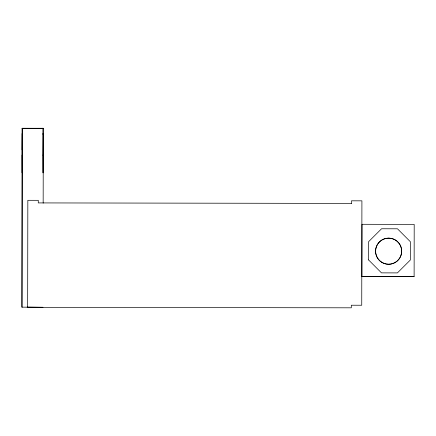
<?xml version="1.0" encoding="UTF-8"?>
<svg xmlns="http://www.w3.org/2000/svg" width="436" height="436" viewBox="0 0 436 436"><rect width="100%" height="100%" fill="white"/><g stroke="black" fill="none" stroke-linecap="round" stroke-linejoin="round"><path stroke-width="0.65" d="M22.089 155.053L22.171 172.89L22.214 133.421L22.094 149.88M43.159 203.165L43.273 128.298L22.073 128.255L21.8 307.151L42.995 307.298L27.19 307.162M22.111 307.266L22.389 128.364L22.073 128.255M42.946 134.31L42.957 128.184M351.465 203.53L351.471 200.822L361.913 200.838L361.744 305.238L351.307 305.222L351.302 307.816L27.664 307.298L27.839 200.304L38.275 200.32L38.27 202.914L351.465 203.416M361.913 276.484L362 224.289L414.2 224.415L414.113 276.615L361.913 276.522L414.113 276.577M368.584 259.932L368.616 241.658L381.555 228.764L397.479 228.796L410.374 241.735L410.341 260.003L397.403 272.903L381.478 272.871L368.584 259.927M22.389 128.364L43.273 128.298M42.968 155.085L43.055 172.923L43.093 133.454L42.968 155.085M382.078 262.499A13.047 13.047 0 0 0 401.676 251.234A13.047 13.047 0 0 0 382.116 239.898A13.047 13.047 0 0 0 382.078 262.472A13.047 13.047 0 0 0 401.676 251.207A13.047 13.047 0 0 0 382.116 239.871A13.047 13.047 0 0 0 382.078 262.499"/></g></svg>
